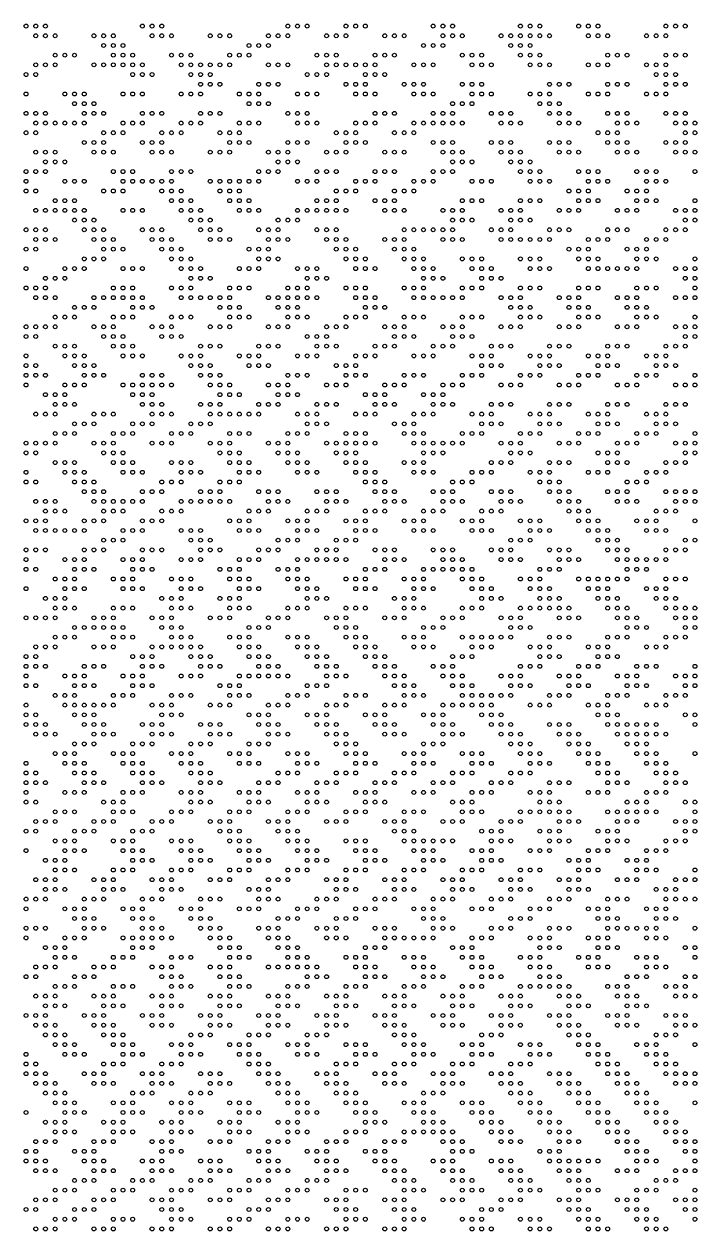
# Model space of a CAD drawing. Header units: millimetres. Extents: x 0 to 280, y 1 to 500.
# Drawn here: x 139.8 to 209.2, y 250.8 to 375.2 of the extents above; entities that cross this region are included whole.
import ezdxf

# ---------------------------------------------------------------- set-up
doc = ezdxf.new("R2010")
doc.units = ezdxf.units.MM
doc.layers.get('0').update_dxf_attribs({"linetype": 'CONTINUOUS'})

msp = doc.modelspace()

# ---------------------------------------------------------------- linework, layer by layer
for centre in [(140, 375), (141, 375), (142, 375), (152, 375), (153, 375), (154, 375), (167, 375), (168, 375), (169, 375), (173, 375), (174, 375), (175, 375), (182, 375), (183, 375), (184, 375), (191, 375), (192, 375), (193, 375), (197, 375), (198, 375), (199, 375), (206, 375), (207, 375), (208, 375), (141, 374), (142, 374), (143, 374), (147, 374), (148, 374), (148, 373), (149, 374), (149, 373), (150, 373), (153, 374), (154, 374), (155, 374), (159, 374), (160, 374), (161, 374), (163, 373), (164, 373), (165, 374), (165, 373), (166, 374), (167, 374), (171, 374), (172, 374), (173, 374), (177, 374), (178, 374), (179, 374), (181, 373), (182, 373), (183, 374), (183, 373), (184, 374), (185, 374), (189, 374), (190, 374), (190, 373), (191, 374), (191, 373), (192, 374), (192, 373), (193, 374), (194, 374), (198, 374), (199, 374), (200, 374), (204, 374), (205, 374), (206, 374), (143, 372), (144, 372), (145, 372), (149, 372), (150, 372), (151, 372), (155, 372), (156, 372), (157, 372), (161, 372), (162, 372), (163, 372), (170, 372), (171, 372), (172, 372), (176, 372), (177, 372), (178, 372), (185, 372), (186, 372), (187, 372), (191, 372), (192, 372), (193, 372), (200, 372), (201, 372), (202, 372), (206, 372), (207, 372), (208, 372), (141, 371), (142, 371), (143, 371), (147, 371), (148, 371), (149, 371), (150, 371), (151, 371), (152, 371), (156, 371), (157, 371), (158, 371), (159, 371), (160, 371), (161, 371), (165, 371), (166, 371), (167, 371), (171, 371), (172, 371), (173, 371), (174, 371), (175, 371), (176, 371), (180, 371), (181, 371), (182, 371), (186, 371), (187, 371), (188, 371), (192, 371), (193, 371), (194, 371), (198, 371), (199, 371), (200, 371), (204, 371), (205, 371), (206, 371), (140, 370), (141, 370), (151, 370), (152, 370), (153, 370), (157, 370), (158, 370), (159, 370), (169, 370), (170, 370), (171, 370), (175, 370), (176, 370), (177, 370), (205, 370), (206, 370), (207, 370), (158, 369), (159, 369), (160, 369), (164, 369), (165, 369), (166, 369), (173, 369), (174, 369), (175, 369), (179, 369), (180, 369), (181, 369), (185, 369), (186, 369), (187, 369), (194, 369), (195, 369), (196, 369), (200, 369), (201, 369), (202, 369), (206, 369), (207, 369), (208, 369), (140, 368), (144, 368), (145, 368), (145, 367), (146, 368), (146, 367), (147, 367), (150, 368), (151, 368), (152, 368), (156, 368), (157, 368), (158, 368), (162, 368), (163, 368), (163, 367), (164, 368), (164, 367), (165, 367), (168, 368), (169, 368), (170, 368), (174, 368), (175, 368), (176, 368), (180, 368), (181, 368), (182, 368), (184, 367), (185, 367), (186, 368), (186, 367), (187, 368), (188, 368), (192, 368), (193, 368), (193, 367), (194, 368), (194, 367), (195, 367), (198, 368), (199, 368), (200, 368), (204, 368), (205, 368), (206, 368), (140, 366), (141, 366), (142, 366), (146, 366), (147, 366), (148, 366), (152, 366), (153, 366), (154, 366), (158, 366), (159, 366), (160, 366), (167, 366), (168, 366), (169, 366), (176, 366), (177, 366), (178, 366), (182, 366), (183, 366), (184, 366), (188, 366), (189, 366), (190, 366), (194, 366), (195, 366), (196, 366), (200, 366), (201, 366), (202, 366), (206, 366), (207, 366), (208, 366), (141, 365), (142, 365), (143, 365), (144, 365), (145, 365), (146, 365), (150, 365), (151, 365), (152, 365), (156, 365), (157, 365), (158, 365), (162, 365), (163, 365), (164, 365), (168, 365), (169, 365), (170, 365), (174, 365), (175, 365), (176, 365), (180, 365), (181, 365), (182, 365), (183, 365), (184, 365), (185, 365), (189, 365), (190, 365), (191, 365), (195, 365), (196, 365), (197, 365), (201, 365), (202, 365), (203, 365), (207, 365), (208, 365), (209, 365), (140, 364), (141, 364), (148, 364), (149, 364), (150, 364), (154, 364), (155, 364), (156, 364), (160, 364), (161, 364), (162, 364), (172, 364), (173, 364), (174, 364), (178, 364), (179, 364), (180, 364), (199, 364), (200, 364), (201, 364), (208, 364), (209, 364), (141, 362), (142, 362), (143, 362), (146, 363), (147, 363), (147, 362), (148, 363), (148, 362), (149, 362), (152, 363), (153, 363), (153, 362), (154, 363), (154, 362), (155, 362), (159, 362), (160, 362), (161, 363), (161, 362), (162, 363), (163, 363), (165, 362), (166, 362), (167, 363), (167, 362), (168, 363), (169, 363), (171, 362), (172, 362), (173, 363), (173, 362), (174, 363), (175, 363), (177, 362), (178, 362), (179, 362), (182, 363), (183, 363), (183, 362), (184, 363), (184, 362), (185, 362), (188, 363), (189, 363), (189, 362), (190, 363), (190, 362), (191, 362), (194, 363), (195, 363), (195, 362), (196, 363), (196, 362), (197, 362), (200, 363), (201, 363), (201, 362), (202, 363), (202, 362), (203, 362), (206, 363), (207, 363), (207, 362), (208, 363), (208, 362), (209, 362), (142, 361), (143, 361), (144, 361), (166, 361), (167, 361), (168, 361), (184, 361), (185, 361), (186, 361), (190, 361), (191, 361), (192, 361), (140, 360), (141, 360), (142, 360), (149, 360), (150, 360), (151, 360), (155, 360), (156, 360), (157, 360), (164, 360), (165, 360), (166, 360), (170, 360), (171, 360), (172, 360), (176, 360), (177, 360), (178, 360), (182, 360), (183, 360), (184, 360), (191, 360), (192, 360), (193, 360), (197, 360), (198, 360), (199, 360), (203, 360), (204, 360), (205, 360), (209, 360), (140, 359), (144, 359), (145, 359), (146, 359), (150, 359), (151, 359), (152, 359), (153, 359), (154, 359), (155, 359), (159, 359), (160, 359), (161, 359), (162, 359), (163, 359), (164, 359), (168, 359), (169, 359), (170, 359), (174, 359), (175, 359), (176, 359), (180, 359), (181, 359), (182, 359), (186, 359), (187, 359), (188, 359), (192, 359), (193, 359), (194, 359), (198, 359), (199, 359), (200, 359), (204, 359), (205, 359), (206, 359), (140, 358), (141, 358), (143, 357), (144, 357), (145, 357), (148, 358), (149, 358), (150, 358), (154, 358), (155, 358), (155, 357), (156, 358), (156, 357), (157, 357), (160, 358), (161, 358), (161, 357), (162, 358), (162, 357), (163, 357), (170, 357), (171, 357), (172, 358), (172, 357), (173, 358), (174, 358), (176, 357), (177, 357), (178, 358), (178, 357), (179, 358), (180, 358), (185, 357), (186, 357), (187, 357), (191, 357), (192, 357), (193, 357), (196, 358), (197, 358), (197, 357), (198, 358), (198, 357), (199, 357), (202, 358), (203, 358), (203, 357), (204, 358), (204, 357), (205, 357), (209, 357), (141, 356), (142, 356), (143, 356), (144, 356), (145, 356), (146, 356), (150, 356), (151, 356), (152, 356), (156, 356), (157, 356), (158, 356), (162, 356), (163, 356), (164, 356), (168, 356), (169, 356), (170, 356), (171, 356), (172, 356), (173, 356), (177, 356), (178, 356), (179, 356), (183, 356), (184, 356), (185, 356), (189, 356), (190, 356), (191, 356), (195, 356), (196, 356), (197, 356), (201, 356), (202, 356), (203, 356), (207, 356), (208, 356), (209, 356), (145, 355), (146, 355), (147, 355), (157, 355), (158, 355), (159, 355), (166, 355), (167, 355), (168, 355), (184, 355), (185, 355), (186, 355), (190, 355), (191, 355), (192, 355), (208, 355), (209, 355), (140, 354), (141, 354), (142, 354), (146, 354), (147, 354), (148, 354), (152, 354), (153, 354), (154, 354), (158, 354), (159, 354), (160, 354), (164, 354), (165, 354), (166, 354), (170, 354), (171, 354), (172, 354), (179, 354), (180, 354), (181, 354), (182, 354), (183, 354), (184, 354), (188, 354), (189, 354), (190, 354), (194, 354), (195, 354), (196, 354), (200, 354), (201, 354), (202, 354), (206, 354), (207, 354), (208, 354), (140, 352), (141, 353), (141, 352), (142, 353), (143, 353), (147, 353), (148, 353), (148, 352), (149, 353), (149, 352), (150, 352), (153, 353), (154, 353), (154, 352), (155, 353), (155, 352), (156, 352), (159, 353), (160, 353), (161, 353), (163, 352), (164, 352), (165, 353), (165, 352), (166, 353), (167, 353), (171, 353), (172, 353), (172, 352), (173, 353), (173, 352), (174, 352), (177, 353), (178, 353), (178, 352), (179, 353), (179, 352), (180, 352), (183, 353), (184, 353), (185, 353), (189, 353), (190, 353), (191, 353), (192, 353), (193, 353), (194, 353), (196, 352), (197, 352), (198, 353), (198, 352), (199, 353), (200, 353), (202, 352), (203, 352), (204, 353), (204, 352), (205, 353), (206, 353), (146, 351), (147, 351), (148, 351), (155, 351), (156, 351), (157, 351), (164, 351), (165, 351), (166, 351), (173, 351), (174, 351), (175, 351), (179, 351), (180, 351), (181, 351), (185, 351), (186, 351), (187, 351), (191, 351), (192, 351), (193, 351), (197, 351), (198, 351), (199, 351), (203, 351), (204, 351), (205, 351), (209, 351), (140, 350), (144, 350), (145, 350), (146, 350), (150, 350), (151, 350), (152, 350), (156, 350), (157, 350), (158, 350), (162, 350), (163, 350), (164, 350), (168, 350), (169, 350), (170, 350), (174, 350), (175, 350), (176, 350), (180, 350), (181, 350), (182, 350), (186, 350), (187, 350), (188, 350), (192, 350), (193, 350), (194, 350), (198, 350), (199, 350), (200, 350), (201, 350), (202, 350), (203, 350), (207, 350), (208, 350), (209, 350), (142, 349), (143, 349), (144, 349), (157, 349), (158, 349), (159, 349), (169, 349), (170, 349), (171, 349), (181, 349), (182, 349), (183, 349), (187, 349), (188, 349), (189, 349), (208, 349), (209, 349), (140, 348), (141, 348), (141, 347), (142, 348), (142, 347), (143, 347), (147, 347), (148, 347), (149, 348), (149, 347), (150, 348), (150, 347), (151, 348), (151, 347), (152, 347), (155, 348), (156, 348), (156, 347), (157, 348), (157, 347), (158, 347), (159, 347), (160, 347), (161, 348), (161, 347), (162, 348), (163, 348), (165, 347), (166, 347), (167, 348), (167, 347), (168, 348), (168, 347), (169, 348), (169, 347), (170, 347), (173, 348), (174, 348), (174, 347), (175, 348), (175, 347), (176, 347), (179, 348), (180, 348), (180, 347), (181, 348), (181, 347), (182, 347), (183, 347), (184, 347), (185, 348), (185, 347), (186, 348), (187, 348), (189, 347), (190, 347), (191, 348), (191, 347), (192, 348), (193, 348), (195, 347), (196, 347), (197, 348), (197, 347), (198, 348), (199, 348), (201, 347), (202, 347), (203, 348), (203, 347), (204, 348), (205, 348), (207, 347), (208, 347), (209, 348), (209, 347), (145, 346), (146, 346), (147, 346), (151, 346), (152, 346), (153, 346), (160, 346), (161, 346), (162, 346), (166, 346), (167, 346), (168, 346), (175, 346), (176, 346), (177, 346), (190, 346), (191, 346), (192, 346), (196, 346), (197, 346), (198, 346), (202, 346), (203, 346), (204, 346), (143, 345), (144, 345), (145, 345), (149, 345), (150, 345), (151, 345), (155, 345), (156, 345), (157, 345), (161, 345), (162, 345), (163, 345), (167, 345), (168, 345), (169, 345), (173, 345), (174, 345), (175, 345), (179, 345), (180, 345), (181, 345), (185, 345), (186, 345), (187, 345), (191, 345), (192, 345), (193, 345), (197, 345), (198, 345), (199, 345), (203, 345), (204, 345), (205, 345), (209, 345), (140, 344), (141, 344), (142, 344), (143, 344), (147, 344), (148, 344), (149, 344), (153, 344), (154, 344), (155, 344), (159, 344), (160, 344), (161, 344), (165, 344), (166, 344), (167, 344), (171, 344), (172, 344), (173, 344), (177, 344), (178, 344), (179, 344), (183, 344), (184, 344), (185, 344), (189, 344), (190, 344), (191, 344), (195, 344), (196, 344), (197, 344), (201, 344), (202, 344), (203, 344), (207, 344), (208, 344), (209, 344), (140, 343), (141, 343), (143, 342), (144, 342), (145, 342), (148, 343), (149, 343), (149, 342), (150, 343), (150, 342), (151, 342), (154, 343), (155, 343), (156, 343), (158, 342), (159, 342), (160, 342), (164, 342), (165, 342), (166, 342), (169, 343), (170, 343), (170, 342), (171, 343), (171, 342), (172, 342), (176, 342), (177, 342), (178, 343), (178, 342), (179, 343), (180, 343), (182, 342), (183, 342), (184, 343), (184, 342), (185, 343), (186, 343), (188, 342), (189, 342), (190, 342), (194, 342), (195, 342), (196, 342), (200, 342), (201, 342), (202, 342), (206, 342), (207, 342), (208, 343), (208, 342), (209, 343), (140, 341), (144, 341), (145, 341), (146, 341), (150, 341), (151, 341), (152, 341), (156, 341), (157, 341), (158, 341), (162, 341), (163, 341), (164, 341), (168, 341), (169, 341), (170, 341), (174, 341), (175, 341), (176, 341), (180, 341), (181, 341), (182, 341), (186, 341), (187, 341), (188, 341), (192, 341), (193, 341), (194, 341), (198, 341), (199, 341), (200, 341), (204, 341), (205, 341), (206, 341), (140, 340), (141, 340), (145, 340), (146, 340), (147, 340), (157, 340), (158, 340), (159, 340), (163, 340), (164, 340), (165, 340), (172, 340), (173, 340), (174, 340), (187, 340), (188, 340), (189, 340), (193, 340), (194, 340), (195, 340), (199, 340), (200, 340), (201, 340), (205, 340), (206, 340), (207, 340), (140, 339), (141, 339), (142, 339), (146, 339), (147, 339), (148, 339), (152, 339), (153, 339), (154, 339), (158, 339), (159, 339), (160, 339), (167, 339), (168, 339), (169, 339), (173, 339), (174, 339), (175, 339), (179, 339), (180, 339), (181, 339), (185, 339), (186, 339), (187, 339), (191, 339), (192, 339), (193, 339), (197, 339), (198, 339), (199, 339), (203, 339), (204, 339), (205, 339), (209, 339), (140, 338), (142, 337), (143, 337), (144, 338), (144, 337), (145, 338), (146, 338), (150, 338), (151, 338), (151, 337), (152, 338), (152, 337), (153, 338), (153, 337), (154, 338), (155, 338), (159, 338), (160, 338), (160, 337), (161, 338), (161, 337), (162, 337), (165, 338), (166, 338), (166, 337), (167, 338), (167, 337), (168, 337), (171, 338), (172, 338), (173, 338), (175, 337), (176, 337), (177, 338), (177, 337), (178, 338), (179, 338), (181, 337), (182, 337), (183, 338), (183, 337), (184, 338), (185, 338), (189, 338), (190, 338), (191, 338), (195, 338), (196, 338), (197, 338), (201, 338), (202, 338), (203, 338), (207, 338), (208, 338), (209, 338), (143, 336), (144, 336), (145, 336), (152, 336), (153, 336), (154, 336), (158, 336), (159, 336), (160, 336), (164, 336), (165, 336), (166, 336), (170, 336), (171, 336), (172, 336), (176, 336), (177, 336), (178, 336), (182, 336), (183, 336), (184, 336), (188, 336), (189, 336), (190, 336), (194, 336), (195, 336), (196, 336), (200, 336), (201, 336), (202, 336), (206, 336), (207, 336), (208, 336), (141, 335), (142, 335), (143, 335), (147, 335), (148, 335), (149, 335), (153, 335), (154, 335), (155, 335), (159, 335), (160, 335), (161, 335), (162, 335), (163, 335), (164, 335), (168, 335), (169, 335), (170, 335), (174, 335), (175, 335), (176, 335), (180, 335), (181, 335), (182, 335), (186, 335), (187, 335), (188, 335), (192, 335), (193, 335), (194, 335), (198, 335), (199, 335), (200, 335), (204, 335), (205, 335), (206, 335), (145, 334), (146, 334), (147, 334), (151, 334), (152, 334), (153, 334), (157, 334), (158, 334), (159, 334), (169, 334), (170, 334), (171, 334), (178, 334), (179, 334), (180, 334), (187, 334), (188, 334), (189, 334), (193, 334), (194, 334), (195, 334), (199, 334), (200, 334), (201, 334), (205, 334), (206, 334), (207, 334), (140, 332), (141, 332), (142, 332), (143, 333), (143, 332), (144, 333), (145, 333), (147, 332), (148, 332), (149, 333), (149, 332), (150, 333), (151, 333), (153, 332), (154, 332), (155, 333), (155, 332), (156, 333), (157, 333), (159, 332), (160, 332), (161, 333), (161, 332), (162, 333), (163, 333), (165, 332), (166, 332), (167, 333), (167, 332), (168, 333), (169, 333), (171, 332), (172, 332), (173, 333), (173, 332), (174, 333), (174, 332), (175, 333), (175, 332), (176, 332), (179, 333), (180, 333), (180, 332), (181, 333), (181, 332), (182, 332), (183, 332), (184, 332), (185, 333), (185, 332), (186, 333), (187, 333), (189, 332), (190, 332), (191, 333), (191, 332), (192, 333), (193, 333), (195, 332), (196, 332), (197, 333), (197, 332), (198, 333), (199, 333), (201, 332), (202, 332), (203, 333), (203, 332), (204, 333), (205, 333), (207, 332), (208, 332), (209, 333), (209, 332), (140, 331), (141, 331), (148, 331), (149, 331), (150, 331), (160, 331), (161, 331), (162, 331), (166, 331), (167, 331), (168, 331), (172, 331), (173, 331), (174, 331), (181, 331), (182, 331), (183, 331), (190, 331), (191, 331), (192, 331), (199, 331), (200, 331), (201, 331), (208, 331), (209, 331), (143, 330), (144, 330), (145, 330), (149, 330), (150, 330), (151, 330), (155, 330), (156, 330), (157, 330), (161, 330), (162, 330), (163, 330), (167, 330), (168, 330), (169, 330), (173, 330), (174, 330), (175, 330), (179, 330), (180, 330), (181, 330), (188, 330), (189, 330), (190, 330), (194, 330), (195, 330), (196, 330), (200, 330), (201, 330), (202, 330), (206, 330), (207, 330), (208, 330), (140, 329), (144, 329), (145, 329), (146, 329), (150, 329), (151, 329), (152, 329), (156, 329), (157, 329), (158, 329), (162, 329), (163, 329), (164, 329), (168, 329), (169, 329), (170, 329), (174, 329), (175, 329), (176, 329), (180, 329), (181, 329), (182, 329), (186, 329), (187, 329), (188, 329), (192, 329), (193, 329), (194, 329), (198, 329), (199, 329), (200, 329), (204, 329), (205, 329), (206, 329), (140, 328), (141, 328), (145, 328), (146, 328), (146, 327), (147, 328), (147, 327), (148, 327), (152, 327), (153, 327), (154, 328), (154, 327), (155, 328), (156, 328), (158, 327), (159, 327), (160, 328), (160, 327), (161, 328), (162, 328), (164, 327), (165, 327), (166, 327), (170, 327), (171, 327), (172, 327), (175, 328), (176, 328), (176, 327), (177, 328), (177, 327), (178, 327), (182, 327), (183, 327), (184, 328), (184, 327), (185, 328), (186, 328), (188, 327), (189, 327), (190, 327), (193, 328), (194, 328), (194, 327), (195, 328), (195, 327), (196, 327), (200, 327), (201, 327), (202, 328), (202, 327), (203, 328), (204, 328), (206, 327), (207, 327), (208, 327), (209, 327), (141, 326), (142, 326), (143, 326), (147, 326), (148, 326), (149, 326), (150, 326), (151, 326), (152, 326), (156, 326), (157, 326), (158, 326), (159, 326), (160, 326), (161, 326), (165, 326), (166, 326), (167, 326), (171, 326), (172, 326), (173, 326), (177, 326), (178, 326), (179, 326), (183, 326), (184, 326), (185, 326), (189, 326), (190, 326), (191, 326), (195, 326), (196, 326), (197, 326), (201, 326), (202, 326), (203, 326), (207, 326), (208, 326), (209, 326), (142, 325), (143, 325), (144, 325), (148, 325), (149, 325), (150, 325), (154, 325), (155, 325), (156, 325), (163, 325), (164, 325), (165, 325), (169, 325), (170, 325), (171, 325), (175, 325), (176, 325), (177, 325), (181, 325), (182, 325), (183, 325), (187, 325), (188, 325), (189, 325), (196, 325), (197, 325), (198, 325), (205, 325), (206, 325), (207, 325), (140, 324), (141, 324), (142, 324), (146, 324), (147, 324), (148, 324), (152, 324), (153, 324), (154, 324), (161, 324), (162, 324), (163, 324), (167, 324), (168, 324), (169, 324), (173, 324), (174, 324), (175, 324), (179, 324), (180, 324), (181, 324), (185, 324), (186, 324), (187, 324), (191, 324), (192, 324), (193, 324), (197, 324), (198, 324), (199, 324), (203, 324), (204, 324), (205, 324), (209, 324), (141, 323), (142, 323), (143, 323), (144, 323), (145, 323), (146, 323), (148, 322), (149, 322), (150, 323), (150, 322), (151, 323), (152, 323), (156, 323), (157, 323), (157, 322), (158, 323), (158, 322), (159, 322), (162, 323), (163, 323), (164, 323), (166, 322), (167, 322), (168, 323), (168, 322), (169, 323), (170, 323), (172, 322), (173, 322), (174, 323), (174, 322), (175, 323), (176, 323), (180, 323), (181, 323), (182, 323), (186, 323), (187, 323), (188, 323), (190, 322), (191, 322), (192, 323), (192, 322), (193, 323), (194, 323), (198, 323), (199, 323), (199, 322), (200, 323), (200, 322), (201, 322), (204, 323), (205, 323), (206, 323), (208, 322), (209, 322), (140, 321), (141, 321), (142, 321), (146, 321), (147, 321), (148, 321), (152, 321), (153, 321), (154, 321), (158, 321), (159, 321), (160, 321), (164, 321), (165, 321), (166, 321), (170, 321), (171, 321), (172, 321), (176, 321), (177, 321), (178, 321), (182, 321), (183, 321), (184, 321), (188, 321), (189, 321), (190, 321), (194, 321), (195, 321), (196, 321), (200, 321), (201, 321), (202, 321), (206, 321), (207, 321), (208, 321), (140, 320), (144, 320), (145, 320), (146, 320), (150, 320), (151, 320), (152, 320), (156, 320), (157, 320), (158, 320), (162, 320), (163, 320), (164, 320), (168, 320), (169, 320), (170, 320), (171, 320), (172, 320), (173, 320), (177, 320), (178, 320), (179, 320), (183, 320), (184, 320), (185, 320), (189, 320), (190, 320), (191, 320), (195, 320), (196, 320), (197, 320), (201, 320), (202, 320), (203, 320), (204, 320), (205, 320), (206, 320), (140, 319), (141, 319), (145, 319), (146, 319), (147, 319), (151, 319), (152, 319), (153, 319), (160, 319), (161, 319), (162, 319), (166, 319), (167, 319), (168, 319), (175, 319), (176, 319), (177, 319), (181, 319), (182, 319), (183, 319), (184, 319), (185, 319), (186, 319), (193, 319), (194, 319), (195, 319), (202, 319), (203, 319), (204, 319), (143, 318), (144, 318), (145, 318), (149, 318), (150, 318), (151, 318), (155, 318), (156, 318), (157, 318), (161, 318), (162, 318), (163, 318), (167, 318), (168, 318), (169, 318), (173, 318), (174, 318), (175, 318), (179, 318), (180, 318), (181, 318), (185, 318), (186, 318), (187, 318), (191, 318), (192, 318), (193, 318), (197, 318), (198, 318), (199, 318), (200, 318), (201, 318), (202, 318), (206, 318), (207, 318), (208, 318), (140, 317), (142, 316), (143, 316), (144, 317), (144, 316), (145, 317), (146, 317), (150, 317), (151, 317), (152, 317), (154, 316), (155, 316), (156, 317), (156, 316), (157, 317), (158, 317), (160, 316), (161, 316), (162, 317), (162, 316), (163, 317), (164, 317), (168, 317), (169, 317), (169, 316), (170, 317), (170, 316), (171, 316), (174, 317), (175, 317), (176, 317), (178, 316), (179, 316), (180, 317), (180, 316), (181, 317), (182, 317), (186, 317), (187, 317), (187, 316), (188, 317), (188, 316), (189, 316), (192, 317), (193, 317), (193, 316), (194, 317), (194, 316), (195, 316), (198, 317), (199, 317), (199, 316), (200, 317), (200, 316), (201, 316), (204, 317), (205, 317), (205, 316), (206, 317), (206, 316), (207, 316), (143, 315), (144, 315), (145, 315), (149, 315), (150, 315), (151, 315), (155, 315), (156, 315), (157, 315), (161, 315), (162, 315), (163, 315), (167, 315), (168, 315), (169, 315), (173, 315), (174, 315), (175, 315), (179, 315), (180, 315), (181, 315), (185, 315), (186, 315), (187, 315), (191, 315), (192, 315), (193, 315), (194, 315), (195, 315), (196, 315), (200, 315), (201, 315), (202, 315), (206, 315), (207, 315), (208, 315), (209, 315), (140, 314), (141, 314), (142, 314), (143, 314), (147, 314), (148, 314), (149, 314), (153, 314), (154, 314), (155, 314), (159, 314), (160, 314), (161, 314), (165, 314), (166, 314), (167, 314), (171, 314), (172, 314), (173, 314), (177, 314), (178, 314), (179, 314), (183, 314), (184, 314), (185, 314), (189, 314), (190, 314), (191, 314), (195, 314), (196, 314), (197, 314), (201, 314), (202, 314), (203, 314), (207, 314), (208, 314), (209, 314), (145, 313), (146, 313), (147, 313), (148, 313), (149, 313), (150, 313), (154, 313), (155, 313), (156, 313), (163, 313), (164, 313), (165, 313), (172, 313), (173, 313), (174, 313), (181, 313), (182, 313), (183, 313), (190, 313), (191, 313), (192, 313), (202, 313), (203, 313), (204, 313), (208, 313), (209, 313), (141, 311), (142, 311), (143, 312), (143, 311), (144, 312), (145, 312), (147, 311), (148, 311), (149, 312), (149, 311), (150, 312), (151, 312), (153, 311), (154, 311), (155, 312), (155, 311), (156, 312), (156, 311), (157, 312), (157, 311), (158, 311), (161, 312), (162, 312), (162, 311), (163, 312), (163, 311), (164, 311), (167, 312), (168, 312), (168, 311), (169, 312), (169, 311), (170, 311), (173, 312), (174, 312), (174, 311), (175, 312), (175, 311), (176, 311), (179, 312), (180, 312), (180, 311), (181, 312), (181, 311), (182, 311), (185, 312), (186, 312), (186, 311), (187, 312), (187, 311), (188, 312), (188, 311), (189, 312), (190, 312), (192, 311), (193, 311), (194, 312), (194, 311), (195, 312), (196, 312), (198, 311), (199, 311), (200, 312), (200, 311), (201, 312), (202, 312), (204, 311), (205, 311), (206, 312), (206, 311), (207, 312), (208, 312), (140, 310), (141, 310), (151, 310), (152, 310), (153, 310), (157, 310), (158, 310), (159, 310), (163, 310), (164, 310), (165, 310), (169, 310), (170, 310), (171, 310), (175, 310), (176, 310), (177, 310), (184, 310), (185, 310), (186, 310), (193, 310), (194, 310), (195, 310), (199, 310), (200, 310), (201, 310), (140, 309), (141, 309), (142, 309), (146, 309), (147, 309), (148, 309), (152, 309), (153, 309), (154, 309), (158, 309), (159, 309), (160, 309), (164, 309), (165, 309), (166, 309), (170, 309), (171, 309), (172, 309), (176, 309), (177, 309), (178, 309), (182, 309), (183, 309), (184, 309), (191, 309), (192, 309), (193, 309), (197, 309), (198, 309), (199, 309), (203, 309), (204, 309), (205, 309), (209, 309), (140, 308), (144, 308), (145, 308), (146, 308), (150, 308), (151, 308), (152, 308), (156, 308), (157, 308), (158, 308), (162, 308), (163, 308), (164, 308), (165, 308), (166, 308), (167, 308), (171, 308), (172, 308), (173, 308), (177, 308), (178, 308), (179, 308), (183, 308), (184, 308), (185, 308), (189, 308), (190, 308), (191, 308), (195, 308), (196, 308), (197, 308), (201, 308), (202, 308), (203, 308), (207, 308), (208, 308), (209, 308), (140, 307), (141, 307), (143, 306), (144, 306), (145, 307), (145, 306), (146, 307), (147, 307), (149, 306), (150, 306), (151, 307), (151, 306), (152, 307), (153, 307), (155, 306), (156, 306), (157, 306), (160, 307), (161, 307), (161, 306), (162, 307), (162, 306), (163, 306), (167, 306), (168, 306), (169, 307), (169, 306), (170, 307), (171, 307), (173, 306), (174, 306), (175, 306), (178, 307), (179, 307), (179, 306), (180, 307), (180, 306), (181, 306), (184, 307), (185, 307), (185, 306), (186, 307), (186, 306), (187, 306), (188, 306), (189, 306), (190, 307), (190, 306), (191, 307), (192, 307), (194, 306), (195, 306), (196, 307), (196, 306), (197, 307), (198, 307), (200, 306), (201, 306), (202, 307), (202, 306), (203, 307), (204, 307), (206, 306), (207, 306), (208, 307), (208, 306), (209, 307), (140, 305), (144, 305), (145, 305), (146, 305), (147, 305), (148, 305), (149, 305), (153, 305), (154, 305), (155, 305), (159, 305), (160, 305), (161, 305), (165, 305), (166, 305), (167, 305), (171, 305), (172, 305), (173, 305), (177, 305), (178, 305), (179, 305), (183, 305), (184, 305), (185, 305), (186, 305), (187, 305), (188, 305), (192, 305), (193, 305), (194, 305), (198, 305), (199, 305), (200, 305), (204, 305), (205, 305), (206, 305), (140, 304), (141, 304), (145, 304), (146, 304), (147, 304), (154, 304), (155, 304), (156, 304), (163, 304), (164, 304), (165, 304), (169, 304), (170, 304), (171, 304), (175, 304), (176, 304), (177, 304), (181, 304), (182, 304), (183, 304), (187, 304), (188, 304), (189, 304), (199, 304), (200, 304), (201, 304), (208, 304), (209, 304), (140, 303), (141, 303), (142, 303), (146, 303), (147, 303), (148, 303), (152, 303), (153, 303), (154, 303), (158, 303), (159, 303), (160, 303), (164, 303), (165, 303), (166, 303), (170, 303), (171, 303), (172, 303), (176, 303), (177, 303), (178, 303), (182, 303), (183, 303), (184, 303), (188, 303), (189, 303), (190, 303), (194, 303), (195, 303), (196, 303), (200, 303), (201, 303), (202, 303), (203, 303), (204, 303), (205, 303), (209, 303), (141, 302), (142, 302), (143, 302), (145, 301), (146, 301), (147, 302), (147, 301), (148, 302), (149, 302), (151, 301), (152, 301), (153, 302), (153, 301), (154, 302), (155, 302), (157, 301), (158, 301), (159, 302), (159, 301), (160, 302), (161, 302), (163, 301), (164, 301), (165, 302), (165, 301), (166, 302), (167, 302), (171, 302), (172, 302), (172, 301), (173, 302), (173, 301), (174, 301), (177, 302), (178, 302), (179, 302), (181, 301), (182, 301), (183, 302), (183, 301), (184, 302), (185, 302), (189, 302), (190, 302), (190, 301), (191, 302), (191, 301), (192, 301), (195, 302), (196, 302), (196, 301), (197, 302), (197, 301), (198, 301), (201, 302), (202, 302), (202, 301), (203, 302), (203, 301), (204, 302), (204, 301), (205, 302), (206, 302), (143, 300), (144, 300), (145, 300), (149, 300), (150, 300), (151, 300), (155, 300), (156, 300), (157, 300), (161, 300), (162, 300), (163, 300), (167, 300), (168, 300), (169, 300), (173, 300), (174, 300), (175, 300), (179, 300), (180, 300), (181, 300), (185, 300), (186, 300), (187, 300), (191, 300), (192, 300), (193, 300), (197, 300), (198, 300), (199, 300), (203, 300), (204, 300), (205, 300), (209, 300), (140, 299), (144, 299), (145, 299), (146, 299), (150, 299), (151, 299), (152, 299), (156, 299), (157, 299), (158, 299), (162, 299), (163, 299), (164, 299), (168, 299), (169, 299), (170, 299), (174, 299), (175, 299), (176, 299), (180, 299), (181, 299), (182, 299), (186, 299), (187, 299), (188, 299), (192, 299), (193, 299), (194, 299), (198, 299), (199, 299), (200, 299), (204, 299), (205, 299), (206, 299), (140, 298), (141, 298), (145, 298), (146, 298), (147, 298), (151, 298), (152, 298), (153, 298), (157, 298), (158, 298), (159, 298), (166, 298), (167, 298), (168, 298), (172, 298), (173, 298), (174, 298), (178, 298), (179, 298), (180, 298), (184, 298), (185, 298), (186, 298), (190, 298), (191, 298), (192, 298), (199, 298), (200, 298), (201, 298), (205, 298), (206, 298), (207, 298), (140, 297), (140, 296), (141, 297), (142, 297), (144, 296), (145, 296), (146, 297), (146, 296), (147, 297), (148, 297), (150, 296), (151, 296), (152, 297), (152, 296), (153, 297), (154, 297), (156, 296), (157, 296), (158, 297), (158, 296), (159, 297), (160, 297), (162, 296), (163, 296), (164, 297), (164, 296), (165, 297), (166, 297), (168, 296), (169, 296), (170, 297), (170, 296), (171, 297), (172, 297), (174, 296), (175, 296), (176, 297), (176, 296), (177, 297), (178, 297), (180, 296), (181, 296), (182, 297), (182, 296), (183, 297), (184, 297), (186, 296), (187, 296), (188, 297), (188, 296), (189, 297), (190, 297), (192, 296), (193, 296), (194, 297), (194, 296), (195, 297), (196, 297), (198, 296), (199, 296), (200, 297), (200, 296), (201, 297), (202, 297), (204, 296), (205, 296), (206, 297), (206, 296), (207, 297), (208, 297), (140, 295), (141, 295), (148, 295), (149, 295), (150, 295), (157, 295), (158, 295), (159, 295), (163, 295), (164, 295), (165, 295), (169, 295), (170, 295), (171, 295), (175, 295), (176, 295), (177, 295), (184, 295), (185, 295), (186, 295), (193, 295), (194, 295), (195, 295), (202, 295), (203, 295), (204, 295), (208, 295), (209, 295), (143, 294), (144, 294), (145, 294), (149, 294), (150, 294), (151, 294), (155, 294), (156, 294), (157, 294), (161, 294), (162, 294), (163, 294), (167, 294), (168, 294), (169, 294), (173, 294), (174, 294), (175, 294), (179, 294), (180, 294), (181, 294), (185, 294), (186, 294), (187, 294), (191, 294), (192, 294), (193, 294), (194, 294), (195, 294), (196, 294), (200, 294), (201, 294), (202, 294), (203, 294), (204, 294), (205, 294), (209, 294), (141, 293), (142, 293), (143, 293), (147, 293), (148, 293), (149, 293), (153, 293), (154, 293), (155, 293), (159, 293), (160, 293), (161, 293), (165, 293), (166, 293), (167, 293), (171, 293), (172, 293), (173, 293), (177, 293), (178, 293), (179, 293), (183, 293), (184, 293), (185, 293), (189, 293), (190, 293), (191, 293), (195, 293), (196, 293), (197, 293), (201, 293), (202, 293), (203, 293), (207, 293), (208, 293), (209, 293), (140, 292), (141, 292), (143, 291), (144, 291), (145, 292), (145, 291), (146, 292), (147, 292), (149, 291), (150, 291), (151, 292), (151, 291), (152, 292), (153, 292), (155, 291), (156, 291), (157, 291), (160, 292), (161, 292), (161, 291), (162, 292), (162, 291), (163, 291), (166, 292), (167, 292), (167, 291), (168, 292), (168, 291), (169, 291), (173, 291), (174, 291), (175, 291), (178, 292), (179, 292), (179, 291), (180, 292), (180, 291), (181, 291), (182, 291), (183, 291), (184, 291), (187, 292), (188, 292), (188, 291), (189, 292), (189, 291), (190, 291), (193, 292), (194, 292), (194, 291), (195, 292), (195, 291), (196, 291), (199, 292), (200, 292), (200, 291), (201, 292), (201, 291), (202, 291), (206, 291), (207, 291), (208, 292), (208, 291), (209, 292), (140, 290), (144, 290), (145, 290), (146, 290), (150, 290), (151, 290), (152, 290), (156, 290), (157, 290), (158, 290), (162, 290), (163, 290), (164, 290), (168, 290), (169, 290), (170, 290), (174, 290), (175, 290), (176, 290), (180, 290), (181, 290), (182, 290), (186, 290), (187, 290), (188, 290), (192, 290), (193, 290), (194, 290), (198, 290), (199, 290), (200, 290), (204, 290), (205, 290), (206, 290), (142, 289), (143, 289), (144, 289), (151, 289), (152, 289), (153, 289), (157, 289), (158, 289), (159, 289), (163, 289), (164, 289), (165, 289), (169, 289), (170, 289), (171, 289), (175, 289), (176, 289), (177, 289), (181, 289), (182, 289), (183, 289), (187, 289), (188, 289), (189, 289), (196, 289), (197, 289), (198, 289), (202, 289), (203, 289), (204, 289), (143, 288), (144, 288), (145, 288), (149, 288), (150, 288), (151, 288), (155, 288), (156, 288), (157, 288), (161, 288), (162, 288), (163, 288), (167, 288), (168, 288), (169, 288), (173, 288), (174, 288), (175, 288), (179, 288), (180, 288), (181, 288), (185, 288), (186, 288), (187, 288), (191, 288), (192, 288), (193, 288), (197, 288), (198, 288), (199, 288), (203, 288), (204, 288), (205, 288), (209, 288), (141, 287), (142, 287), (142, 286), (143, 287), (143, 286), (144, 286), (147, 287), (148, 287), (148, 286), (149, 287), (149, 286), (150, 286), (153, 287), (154, 287), (154, 286), (155, 287), (155, 286), (156, 286), (159, 287), (160, 287), (161, 287), (163, 286), (164, 286), (165, 287), (165, 286), (166, 287), (167, 287), (171, 287), (172, 287), (172, 286), (173, 287), (173, 286), (174, 286), (177, 287), (178, 287), (178, 286), (179, 287), (179, 286), (180, 286), (183, 287), (184, 287), (184, 286), (185, 287), (185, 286), (186, 286), (189, 287), (190, 287), (190, 286), (191, 287), (191, 286), (192, 286), (195, 287), (196, 287), (196, 286), (197, 287), (197, 286), (198, 286), (201, 287), (202, 287), (203, 287), (205, 286), (206, 286), (207, 287), (207, 286), (208, 287), (209, 287), (140, 285), (141, 285), (142, 285), (146, 285), (147, 285), (148, 285), (152, 285), (153, 285), (154, 285), (158, 285), (159, 285), (160, 285), (164, 285), (165, 285), (166, 285), (170, 285), (171, 285), (172, 285), (176, 285), (177, 285), (178, 285), (182, 285), (183, 285), (184, 285), (188, 285), (189, 285), (190, 285), (194, 285), (195, 285), (196, 285), (200, 285), (201, 285), (202, 285), (206, 285), (207, 285), (208, 285), (209, 285), (140, 284), (144, 284), (145, 284), (146, 284), (150, 284), (151, 284), (152, 284), (156, 284), (157, 284), (158, 284), (162, 284), (163, 284), (164, 284), (168, 284), (169, 284), (170, 284), (174, 284), (175, 284), (176, 284), (180, 284), (181, 284), (182, 284), (186, 284), (187, 284), (188, 284), (192, 284), (193, 284), (194, 284), (198, 284), (199, 284), (200, 284), (204, 284), (205, 284), (206, 284), (145, 283), (146, 283), (147, 283), (151, 283), (152, 283), (153, 283), (157, 283), (158, 283), (159, 283), (166, 283), (167, 283), (168, 283), (172, 283), (173, 283), (174, 283), (181, 283), (182, 283), (183, 283), (190, 283), (191, 283), (192, 283), (199, 283), (200, 283), (201, 283), (205, 283), (206, 283), (207, 283), (140, 282), (140, 281), (141, 282), (142, 282), (144, 281), (145, 281), (146, 282), (146, 281), (147, 282), (148, 282), (150, 281), (151, 281), (152, 282), (152, 281), (153, 282), (153, 281), (154, 282), (154, 281), (155, 281), (158, 282), (159, 282), (159, 281), (160, 282), (160, 281), (161, 281), (164, 282), (165, 282), (165, 281), (166, 282), (166, 281), (167, 281), (170, 282), (171, 282), (171, 281), (172, 282), (172, 281), (173, 281), (176, 282), (177, 282), (177, 281), (178, 282), (178, 281), (179, 281), (180, 281), (181, 281), (182, 282), (182, 281), (183, 282), (184, 282), (186, 281), (187, 281), (188, 282), (188, 281), (189, 282), (190, 282), (192, 281), (193, 281), (194, 282), (194, 281), (195, 282), (196, 282), (198, 281), (199, 281), (200, 282), (200, 281), (201, 282), (202, 282), (203, 282), (204, 282), (204, 281), (205, 282), (205, 281), (206, 281), (209, 282), (142, 280), (143, 280), (144, 280), (151, 280), (152, 280), (153, 280), (160, 280), (161, 280), (162, 280), (166, 280), (167, 280), (168, 280), (175, 280), (176, 280), (177, 280), (184, 280), (185, 280), (186, 280), (193, 280), (194, 280), (195, 280), (199, 280), (200, 280), (201, 280), (208, 280), (209, 280), (143, 279), (144, 279), (145, 279), (149, 279), (150, 279), (151, 279), (155, 279), (156, 279), (157, 279), (161, 279), (162, 279), (163, 279), (167, 279), (168, 279), (169, 279), (173, 279), (174, 279), (175, 279), (179, 279), (180, 279), (181, 279), (185, 279), (186, 279), (187, 279), (191, 279), (192, 279), (193, 279), (197, 279), (198, 279), (199, 279), (203, 279), (204, 279), (205, 279), (209, 279), (141, 278), (142, 278), (143, 278), (147, 278), (148, 278), (149, 278), (153, 278), (154, 278), (155, 278), (159, 278), (160, 278), (161, 278), (165, 278), (166, 278), (167, 278), (168, 278), (169, 278), (170, 278), (174, 278), (175, 278), (176, 278), (180, 278), (181, 278), (182, 278), (186, 278), (187, 278), (188, 278), (192, 278), (193, 278), (194, 278), (198, 278), (199, 278), (200, 278), (204, 278), (205, 278), (206, 278), (140, 277), (141, 277), (143, 276), (144, 276), (145, 277), (145, 276), (146, 277), (147, 277), (149, 276), (150, 276), (151, 276), (154, 277), (155, 277), (155, 276), (156, 277), (156, 276), (157, 276), (160, 277), (161, 277), (161, 276), (162, 277), (162, 276), (163, 276), (167, 276), (168, 276), (169, 277), (169, 276), (170, 277), (171, 277), (173, 276), (174, 276), (175, 277), (175, 276), (176, 277), (177, 277), (179, 276), (180, 276), (181, 277), (181, 276), (182, 277), (183, 277), (185, 276), (186, 276), (187, 277), (187, 276), (188, 277), (189, 277), (191, 276), (192, 276), (193, 277), (193, 276), (194, 277), (194, 276), (195, 277), (195, 276), (196, 276), (200, 276), (201, 276), (202, 277), (202, 276), (203, 277), (204, 277), (206, 276), (207, 276), (208, 277), (208, 276), (209, 277), (141, 275), (142, 275), (143, 275), (147, 275), (148, 275), (149, 275), (153, 275), (154, 275), (155, 275), (159, 275), (160, 275), (161, 275), (165, 275), (166, 275), (167, 275), (171, 275), (172, 275), (173, 275), (177, 275), (178, 275), (179, 275), (183, 275), (184, 275), (185, 275), (189, 275), (190, 275), (191, 275), (195, 275), (196, 275), (197, 275), (201, 275), (202, 275), (203, 275), (207, 275), (208, 275), (209, 275), (142, 274), (143, 274), (144, 274), (148, 274), (149, 274), (150, 274), (154, 274), (155, 274), (156, 274), (160, 274), (161, 274), (162, 274), (166, 274), (167, 274), (168, 274), (172, 274), (173, 274), (174, 274), (178, 274), (179, 274), (180, 274), (184, 274), (185, 274), (186, 274), (190, 274), (191, 274), (192, 274), (196, 274), (197, 274), (198, 274), (202, 274), (203, 274), (204, 274), (140, 273), (141, 273), (142, 273), (146, 273), (147, 273), (148, 273), (152, 273), (153, 273), (154, 273), (158, 273), (159, 273), (160, 273), (164, 273), (165, 273), (166, 273), (170, 273), (171, 273), (172, 273), (176, 273), (177, 273), (178, 273), (182, 273), (183, 273), (184, 273), (188, 273), (189, 273), (190, 273), (194, 273), (195, 273), (196, 273), (200, 273), (201, 273), (202, 273), (206, 273), (207, 273), (208, 273), (141, 272), (142, 272), (142, 271), (143, 272), (143, 271), (144, 271), (147, 272), (148, 272), (148, 271), (149, 272), (149, 271), (150, 271), (153, 272), (154, 272), (155, 272), (157, 271), (158, 271), (159, 272), (159, 271), (160, 272), (161, 272), (163, 271), (164, 271), (165, 272), (165, 271), (166, 272), (167, 272), (169, 271), (170, 271), (171, 272), (171, 271), (172, 272), (173, 272), (177, 272), (178, 272), (178, 271), (179, 272), (179, 271), (180, 271), (183, 272), (184, 272), (185, 272), (187, 271), (188, 271), (189, 272), (189, 271), (190, 272), (191, 272), (195, 272), (196, 272), (196, 271), (197, 272), (197, 271), (198, 271), (201, 272), (202, 272), (203, 272), (205, 271), (206, 271), (207, 272), (207, 271), (208, 272), (209, 272), (143, 270), (144, 270), (145, 270), (149, 270), (150, 270), (151, 270), (155, 270), (156, 270), (157, 270), (161, 270), (162, 270), (163, 270), (167, 270), (168, 270), (169, 270), (173, 270), (174, 270), (175, 270), (179, 270), (180, 270), (181, 270), (185, 270), (186, 270), (187, 270), (191, 270), (192, 270), (193, 270), (197, 270), (198, 270), (199, 270), (203, 270), (204, 270), (205, 270), (209, 270), (140, 269), (144, 269), (145, 269), (146, 269), (150, 269), (151, 269), (152, 269), (156, 269), (157, 269), (158, 269), (162, 269), (163, 269), (164, 269), (168, 269), (169, 269), (170, 269), (174, 269), (175, 269), (176, 269), (180, 269), (181, 269), (182, 269), (186, 269), (187, 269), (188, 269), (192, 269), (193, 269), (194, 269), (198, 269), (199, 269), (200, 269), (204, 269), (205, 269), (206, 269), (140, 268), (141, 268), (148, 268), (149, 268), (150, 268), (154, 268), (155, 268), (156, 268), (163, 268), (164, 268), (165, 268), (172, 268), (173, 268), (174, 268), (178, 268), (179, 268), (180, 268), (184, 268), (185, 268), (186, 268), (190, 268), (191, 268), (192, 268), (199, 268), (200, 268), (201, 268), (205, 268), (206, 268), (207, 268), (140, 267), (141, 267), (142, 267), (146, 267), (147, 267), (148, 267), (152, 267), (153, 267), (154, 267), (158, 267), (159, 267), (160, 267), (164, 267), (165, 267), (166, 267), (170, 267), (171, 267), (172, 267), (176, 267), (177, 267), (178, 267), (182, 267), (183, 267), (184, 267), (188, 267), (189, 267), (190, 267), (194, 267), (195, 267), (196, 267), (200, 267), (201, 267), (202, 267), (206, 267), (207, 267), (208, 267), (209, 267), (141, 266), (142, 266), (142, 265), (143, 266), (143, 265), (144, 265), (147, 266), (148, 266), (149, 266), (151, 265), (152, 265), (153, 266), (153, 265), (154, 266), (155, 266), (157, 265), (158, 265), (159, 266), (159, 265), (160, 266), (161, 266), (165, 266), (166, 266), (166, 265), (167, 266), (167, 265), (168, 265), (171, 266), (172, 266), (172, 265), (173, 266), (173, 265), (174, 265), (177, 266), (178, 266), (179, 266), (181, 265), (182, 265), (183, 266), (183, 265), (184, 266), (185, 266), (189, 266), (190, 266), (190, 265), (191, 266), (191, 265), (192, 265), (195, 266), (196, 266), (196, 265), (197, 266), (197, 265), (198, 265), (201, 266), (202, 266), (202, 265), (203, 266), (203, 265), (204, 265), (207, 266), (208, 266), (209, 266), (143, 264), (144, 264), (145, 264), (149, 264), (150, 264), (151, 264), (155, 264), (156, 264), (157, 264), (161, 264), (162, 264), (163, 264), (167, 264), (168, 264), (169, 264), (173, 264), (174, 264), (175, 264), (179, 264), (180, 264), (181, 264), (185, 264), (186, 264), (187, 264), (191, 264), (192, 264), (193, 264), (197, 264), (198, 264), (199, 264), (203, 264), (204, 264), (205, 264), (209, 264), (140, 263), (144, 263), (145, 263), (146, 263), (150, 263), (151, 263), (152, 263), (156, 263), (157, 263), (158, 263), (162, 263), (163, 263), (164, 263), (168, 263), (169, 263), (170, 263), (174, 263), (175, 263), (176, 263), (180, 263), (181, 263), (182, 263), (186, 263), (187, 263), (188, 263), (192, 263), (193, 263), (194, 263), (198, 263), (199, 263), (200, 263), (204, 263), (205, 263), (206, 263), (142, 262), (143, 262), (144, 262), (148, 262), (149, 262), (150, 262), (154, 262), (155, 262), (156, 262), (160, 262), (161, 262), (162, 262), (166, 262), (167, 262), (168, 262), (175, 262), (176, 262), (177, 262), (181, 262), (182, 262), (183, 262), (187, 262), (188, 262), (189, 262), (193, 262), (194, 262), (195, 262), (199, 262), (200, 262), (201, 262), (205, 262), (206, 262), (207, 262), (141, 260), (142, 260), (143, 261), (143, 260), (144, 261), (145, 261), (147, 260), (148, 260), (149, 261), (149, 260), (150, 261), (151, 261), (153, 260), (154, 260), (155, 261), (155, 260), (156, 261), (157, 261), (159, 260), (160, 260), (161, 261), (161, 260), (162, 261), (163, 261), (165, 260), (166, 260), (167, 261), (167, 260), (168, 261), (169, 261), (171, 260), (172, 260), (173, 261), (173, 260), (174, 261), (175, 261), (177, 260), (178, 260), (179, 261), (179, 260), (180, 261), (181, 261), (182, 261), (183, 261), (183, 260), (184, 261), (184, 260), (185, 260), (188, 261), (189, 261), (189, 260), (190, 261), (190, 260), (191, 260), (194, 261), (195, 261), (195, 260), (196, 261), (196, 260), (197, 260), (200, 261), (201, 261), (201, 260), (202, 261), (202, 260), (203, 260), (206, 261), (207, 261), (207, 260), (208, 261), (208, 260), (209, 260), (140, 259), (141, 259), (145, 259), (146, 259), (147, 259), (154, 259), (155, 259), (156, 259), (163, 259), (164, 259), (165, 259), (169, 259), (170, 259), (171, 259), (175, 259), (176, 259), (177, 259), (184, 259), (185, 259), (186, 259), (193, 259), (194, 259), (195, 259), (202, 259), (203, 259), (204, 259), (208, 259), (209, 259), (140, 258), (141, 258), (142, 258), (146, 258), (147, 258), (148, 258), (152, 258), (153, 258), (154, 258), (158, 258), (159, 258), (160, 258), (164, 258), (165, 258), (166, 258), (170, 258), (171, 258), (172, 258), (176, 258), (177, 258), (178, 258), (182, 258), (183, 258), (184, 258), (188, 258), (189, 258), (190, 258), (194, 258), (195, 258), (196, 258), (197, 258), (198, 258), (199, 258), (203, 258), (204, 258), (205, 258), (209, 258), (141, 257), (142, 257), (143, 257), (147, 257), (148, 257), (149, 257), (153, 257), (154, 257), (155, 257), (159, 257), (160, 257), (161, 257), (165, 257), (166, 257), (167, 257), (171, 257), (172, 257), (173, 257), (177, 257), (178, 257), (179, 257), (183, 257), (184, 257), (185, 257), (189, 257), (190, 257), (191, 257), (195, 257), (196, 257), (197, 257), (201, 257), (202, 257), (203, 257), (207, 257), (208, 257), (209, 257), (143, 255), (144, 255), (145, 256), (145, 255), (146, 256), (147, 256), (149, 255), (150, 255), (151, 256), (151, 255), (152, 256), (153, 256), (155, 255), (156, 255), (157, 256), (157, 255), (158, 256), (159, 256), (161, 255), (162, 255), (163, 256), (163, 255), (164, 256), (165, 256), (167, 255), (168, 255), (169, 256), (169, 255), (170, 256), (171, 256), (173, 255), (174, 255), (175, 255), (178, 256), (179, 256), (179, 255), (180, 256), (180, 255), (181, 255), (184, 256), (185, 256), (185, 255), (186, 256), (186, 255), (187, 255), (190, 256), (191, 256), (191, 255), (192, 256), (192, 255), (193, 255), (196, 256), (197, 256), (197, 255), (198, 256), (198, 255), (199, 255), (203, 255), (204, 255), (205, 256), (205, 255), (206, 256), (207, 256), (209, 255), (141, 254), (142, 254), (143, 254), (147, 254), (148, 254), (149, 254), (153, 254), (154, 254), (155, 254), (159, 254), (160, 254), (161, 254), (165, 254), (166, 254), (167, 254), (171, 254), (172, 254), (173, 254), (177, 254), (178, 254), (179, 254), (183, 254), (184, 254), (185, 254), (189, 254), (190, 254), (191, 254), (195, 254), (196, 254), (197, 254), (201, 254), (202, 254), (203, 254), (207, 254), (208, 254), (209, 254), (140, 253), (141, 253), (145, 253), (146, 253), (147, 253), (154, 253), (155, 253), (156, 253), (163, 253), (164, 253), (165, 253), (172, 253), (173, 253), (174, 253), (178, 253), (179, 253), (180, 253), (187, 253), (188, 253), (189, 253), (196, 253), (197, 253), (198, 253), (202, 253), (203, 253), (204, 253), (208, 253), (209, 253), (143, 252), (144, 252), (145, 252), (149, 252), (150, 252), (151, 252), (155, 252), (156, 252), (157, 252), (161, 252), (162, 252), (163, 252), (167, 252), (168, 252), (169, 252), (173, 252), (174, 252), (175, 252), (179, 252), (180, 252), (181, 252), (185, 252), (186, 252), (187, 252), (191, 252), (192, 252), (193, 252), (197, 252), (198, 252), (199, 252), (203, 252), (204, 252), (205, 252), (209, 252), (141, 251), (142, 251), (143, 251), (147, 251), (148, 251), (149, 251), (153, 251), (154, 251), (155, 251), (159, 251), (160, 251), (161, 251), (165, 251), (166, 251), (167, 251), (171, 251), (172, 251), (173, 251), (177, 251), (178, 251), (179, 251), (186, 251), (187, 251), (188, 251), (192, 251), (193, 251), (194, 251), (198, 251), (199, 251), (200, 251), (204, 251), (205, 251), (206, 251)]:
    msp.add_circle(centre, 0.2)

doc.saveas('drawing.dxf')
